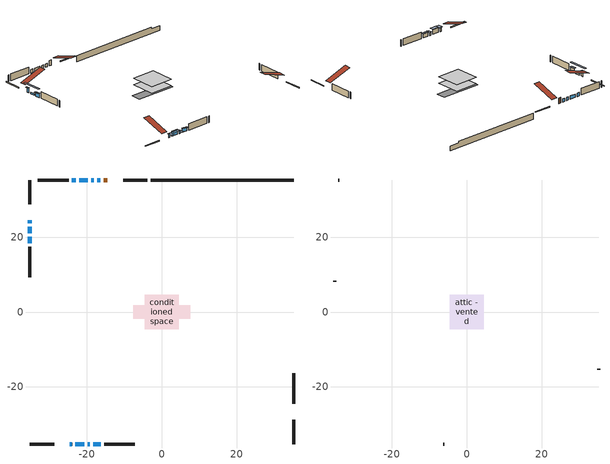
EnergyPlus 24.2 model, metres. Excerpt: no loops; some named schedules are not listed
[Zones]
conditioned space
 floor outside (Floor1 construction): -2.26,-2.26 -2.26,2.26 2.26,2.26 2.26,-2.26 z0.89
 floor adiabatic (AdiabaticFloorConstruction): -4.56,-4.56 -4.56,4.56 4.56,4.56 4.56,-4.56 z0.89
 floor foundation (Slab1 construction): -7.67,-1.86 -7.67,1.86 7.67,1.86 7.67,-1.86 z-1.32
 wall outside (RimJoist1 construction): -3.82,35.21 -10.31,35.21 / -35.21,-35.21 -28.72,-35.21 / -35.21,35.21 -35.21,28.72 / 35.21,-35.21 35.21,-28.72 z0.89:1.19
 wall outside (AdiabaticWallConstruction 1): -14.5,35.21 -15.43,35.21 z0.89:2.92
 wall outside (AdiabaticWallConstruction): -24.53,-35.21 -23.94,-35.21 z0.89:2.09; -35.21,24.53 -35.21,23.71 z0.89:2.72; -16.35,35.21 -17.17,35.21 / -18.1,35.21 -18.83,35.21 / -19.76,35.21 -21.97,35.21 / -22.89,35.21 -23.95,35.21 z0.89:2.11; -35.21,22.79 -35.21,21.01 z0.89:1.45; -23.01,-35.21 -20.67,-35.21 z0.89:2.64; -19.75,-35.21 -19.19,-35.21 z0.89:1.86; -18.26,-35.21 -16.28,-35.21 z0.89:2.31; -35.21,20.08 -35.21,18.38 z0.89:2.36
 wall outside (Wall1 construction): -24.87,35.21 -33.05,35.21 / -15.35,-35.21 -7.17,-35.21 / -35.21,17.45 -35.21,9.27 / 35.21,-24.53 35.21,-16.35 z0.89:3.33
 wall foundation (FoundationWall1 construction): -2.89,35.21,-1.32 -2.89,35.21,0.89 31.4,35.21,0.89 31.4,35.21,0.37 35.21,35.21,0.37 35.21,35.21,-1.32
 window (WindowConstruction 7): -24.53,-35.21 -23.94,-35.21 z0.89:2.08
 window (WindowConstruction 6): -35.21,24.53 -35.21,23.71 z0.89:2.72
 window (WindowConstruction 9): -16.35,35.21 -17.17,35.21 z0.89:2.11
 window (WindowConstruction 10): -35.21,22.78 -35.21,21.01 z0.89:1.45
 window (WindowConstruction 8): -18.1,35.21 -18.83,35.21 z0.89:2.11
 window (WindowConstruction): -23.01,-35.21 -20.68,-35.21 z0.89:2.64
 window (WindowConstruction 1): -19.75,-35.21 -19.19,-35.21 z0.89:1.86
 window (WindowConstruction 2): -18.26,-35.21 -16.28,-35.21 z0.89:2.31
 window (WindowConstruction 3): -19.76,35.21 -21.97,35.21 z0.89:2.11
 window (WindowConstruction 4): -22.9,35.21 -23.94,35.21 z0.89:2.11
 window (WindowConstruction 5): -35.21,20.08 -35.21,18.38 z0.89:2.36
 door (Door): -14.5,35.21 -15.43,35.21 z0.89:2.92
 ceiling adiabatic (AdiabaticFloorConstruction): 4.56,-4.56 4.56,4.56 -4.56,4.56 -4.56,-4.56 z0.89
attic - vented
 floor to conditioned space (Floor2 construction Reversed): -4.55,-4.55 -4.55,4.55 4.55,4.55 4.55,-4.55 z3.33
 wall outside (Wall2 construction): -33.98,35.21 -34.28,35.21 / -6.24,-35.21 -5.94,-35.21 / -35.21,8.34 -35.21,8.04 / 35.21,-15.42 35.21,-15.12 z0.89:3.33
 roof outside (Roof1 construction): -13.57,35.21,3.33 -13.57,26.34,6.29 -11.23,26.34,6.29 -11.23,35.21,3.33; -25.46,-35.21,3.33 -25.46,-26.34,6.29 -27.79,-26.34,6.29 -27.79,-35.21,3.33; -35.21,25.46,3.33 -26.34,25.46,6.29 -26.34,27.79,6.29 -35.21,27.79,3.33; 35.21,-25.46,3.33 26.34,-25.46,6.29 26.34,-27.79,6.29 35.21,-27.79,3.33
shading: -23.64,-35.21 -24.83,-35.21 -24.83,-36.73 -23.64,-36.73 z2.38; -35.21,23.56 -35.21,24.68 -35.82,24.68 -35.82,23.56 z2.87; -35.21,18.27 -35.21,25.53 -35.82,25.53 -35.82,18.27 z4.19; -20.53,-35.21 -23.16,-35.21 -23.16,-36.43 -20.53,-36.43 z2.79; -19.04,-35.21 -19.9,-35.21 -19.9,-36.73 -19.04,-36.73 z2.01; -16.13,-35.21 -18.41,-35.21 -18.41,-35.82 -16.13,-35.82 z2.46; -35.21,18.23 -35.21,20.23 -35.82,20.23 -35.82,18.23 z2.51
[Building]
Building 1: Terrain=Suburbs
[Site:Location]
Quebec Intl AP_QC: Latitude {deg}=46.8; Longitude {deg}=-71.38; Time Zone {hr}=-5; Elevation {m}=74; Keep Site Location Information=Yes
[Site:GroundTemperature:Shallow]
0.0108218, -2.24938, -2.43038, -1.3578, 2.94801, 7.23376, 10.9493, 13.303, 13.5029, 11.5886, 7.96783, 3.81355
[Site:WaterMainsTemperature]
Calculation Method=Schedule; Temperature Schedule=mains temperature schedule
[Material] Roughness=Rough; Thermal Absorptance=0.9
Name | Thickness {m} | Conductivity {W/m-K} | Density {kg/m3} | Specific Heat {J/kg-K} | Solar Absorptance | Visible Absorptance
asphalt or fiberglass shingles | 0.00635 | 0.162714 | 1121.4 | 1465.45 | 0.4 | 0.4
ceiling loosefill ins | 0.169333 | 0.0480833 | 16.02 | 1046.75 | 0.7 | 0.7
ceiling stud and cavity | 0.1397 | 0.505323 | 65.682 | 1177.47 | 0.7 | 0.7
concrete 4.0 in. | 0.1016 | 1.803125 | 2242.8 | 837.4 | 0.7 | 0.7
concrete 8.0 in. | 0.2032 | 1.803125 | 2242.8 | 837.4 | 0.7 | 0.7
door material | 0.04445 | 0.053851 | 512.64 | 1214.23 | 0.7 | 0.7
exterior vertical ins | 0.00218552 | 0.029427 | 32.04 | 1214.23 | 0.7 | 0.7
floor covering | 0.0127 | 0.0433444 | 54.468 | 1339.84 | 0.6 | 0.6
floor rigid ins | 0.051816 | 0.029427 | 32.04 | 1214.23 | 0.7 | 0.7
floor rigid ins 1; wall rigid ins | 0.512978 | 0.029427 | 32.04 | 1214.23 | 0.7 | 0.7
floor stud and cavity | 0.1397 | 0.365279 | 92.3553 | 1139.71 | 0.7 | 0.7
floor stud and cavity 1 | 0.1397 | 1.75129 | 37.0049 | 1207.88 | 0.7 | 0.7
furniture material conditioned space 1 | 0.1524 | 0.115458 | 640.8 | 1214.23 | 0.6 | 0.6
gypsum board | 0.0127 | 0.160291 | 801 | 837.4 | 0.6 | 0.6
gypsum board 1 | 0.0127 | 0.160291 | 801 | 837.4 | 0.7 | 0.7
osb sheathing 0.5 in. | 0.0127 | 0.115458 | 512.64 | 1214.23 | 0.7 | 0.7
osb sheathing 0.75 in. | 0.01905 | 0.115458 | 512.64 | 1214.23 | 0.7 | 0.7
osb sheathing 2.0 in. | 0.0508 | 0.115458 | 512.64 | 1214.23 | 0.7 | 0.7
rim joist stud and cavity | 0.0508 | 0.353641 | 125.044 | 1163.47 | 0.6 | 0.6
wall stud and cavity | 0.1397 | 0.0761404 | 139.0536 | 1170.24 | 0.7 | 0.7
wall stud and cavity 1 | 0.0889 | 6.1454 | 50.32683 | 1063.81 | 0.6 | 0.6
wall stud and cavity 2 | 0.0889 | 0.380278 | 52.3479 | 1209.89 | 0.7 | 0.7
wall stud and cavity 3 | 0.0889 | 0.391764 | 83.0341 | 1211.67 | 0.7 | 0.7
wood siding | 0.0254 | 0.102417 | 544.68 | 1172.36 | 0.4 | 0.4
wood siding 1 | 0.00254 | 0.102417 | 544.68 | 1172.36 | 0.4 | 0.4
wood siding 2; wood siding 3; wood siding 4 | 0.0254 | 0.102417 | 544.68 | 1172.36 | 0.7 | 0.7
[WindowMaterial:SimpleGlazingSystem]
Name | U-Factor {W/m2-K} | Solar Heat Gain Coefficient
WindowMaterial | 2.88102 | 0.7
WindowMaterial 1 | 3.00196 | 0.5
WindowMaterial 2 | 2.907136 | 0.64
WindowMaterial 3 | 2.94461 | 0.59
WindowMaterial 4 | 2.94291 | 0.59
WindowMaterial 5 | 2.909975 | 0.64
WindowMaterial 6 | 2.93098 | 0.66
WindowMaterial 7 | 4.125067 | 0.66
WindowMaterial 8 | 4.068287 | 0.67
WindowMaterial 9 | 3.04398 | 0.45
[Construction]
AdiabaticFloorConstruction: floor stud and cavity 1, floor rigid ins 1, osb sheathing 0.75 in., floor covering
AdiabaticWallConstruction: wood siding 3, wall rigid ins, wall stud and cavity 2, gypsum board
AdiabaticWallConstruction 1: wood siding 4, wall rigid ins, wall stud and cavity 2, gypsum board
Door: door material
Floor1 construction: floor stud and cavity, floor rigid ins, osb sheathing 0.75 in., floor covering
Floor2 construction Reversed: gypsum board, ceiling stud and cavity, ceiling loosefill ins
FoundationWall1 construction: concrete 8.0 in., gypsum board 1
furniture construction conditioned space 1: furniture material conditioned space 1
PartitionWallConstruction: gypsum board, wall stud and cavity 3, gypsum board
RimJoist1 construction: wood siding 2, osb sheathing 2.0 in., rim joist stud and cavity
Roof1 construction: asphalt or fiberglass shingles
Slab1 construction: concrete 4.0 in.
Wall1 construction: wood siding, osb sheathing 0.5 in., wall stud and cavity, gypsum board
Wall2 construction: wood siding 1, wall stud and cavity 1
WindowConstruction: WindowMaterial
WindowConstruction 1: WindowMaterial 1
WindowConstruction 10; WindowConstruction 9: WindowMaterial 9
WindowConstruction 2: WindowMaterial 2
WindowConstruction 3: WindowMaterial 3
WindowConstruction 4: WindowMaterial 4
WindowConstruction 5: WindowMaterial 5
WindowConstruction 6: WindowMaterial 6
WindowConstruction 7: WindowMaterial 7
WindowConstruction 8: WindowMaterial 8
[Zone] Multiplier=1; Part of Total Floor Area=Yes
Name | Volume {m3}
attic - vented | 39.8246
conditioned space | 355.7
[Space]
Name | Zone | Volume {m3}
attic - vented 1 | attic - vented | 39.8246
conditioned space 1 | conditioned space | 355.7
[ZoneInfiltration:EffectiveLeakageArea]
infil attic - vented 1: Zone or Space=attic - vented 1; Schedule=Always On Discrete; Effective Air Leakage Area {cm2}=3063.14; Stack Coefficient=0.000375197; Wind Coefficient=1.30873e-05
[ZoneMixing]
whole house fan mix: Zone or Space=attic - vented; Schedule=Always On Continuous; Design Flow Rate Calculation Method=Flow/Zone; Design Flow Rate {m3/s}=0; Source Zone or Space=conditioned space
[SurfaceProperty:ExposedFoundationPerimeter]
Slab1: Exposed Perimeter Calculation Method=TotalExposedPerimeter; Total Exposed Perimeter {m}=38.1
[InternalMass] Zone or ZoneList=conditioned space; Space or SpaceList=conditioned space 1
Name | Construction | Surface Area {m2}
furniture mass conditioned space 1 | furniture construction conditioned space 1 | 64.1557
partition wall mass | PartitionWallConstruction | 160.389
[Lights]
interior lighting: Zone or ZoneList or Space or SpaceList=conditioned space 1; Schedule=interior lighting schedule; Design Level Calculation Method=LightingLevel; Lighting Level {W}=343.2; Return Air Fraction=0; Fraction Radiant=0.6; Fraction Visible=0.2; Fraction Replaceable=1
[People]
occupants: Zone or ZoneList or Space or SpaceList=conditioned space 1; Number of People Schedule=occupants schedule; Number of People Calculation Method=People; Number of People=3; Fraction Radiant=0.314171; Sensible Heat Fraction=0.56303; Activity Level Schedule=occupants activity schedule; Carbon Dioxide Generation Rate {m3/s-W}=0; Enable ASHRAE 55 Comfort Warnings=No; Mean Radiant Temperature Calculation Type=EnclosureAveraged
[ElectricEquipment] Zone or ZoneList or Space or SpaceList=conditioned space 1; Design Level Calculation Method=EquipmentLevel
Name | Schedule | Design Level {W} | Fraction Latent | Fraction Radiant | Fraction Lost
clothes dryer | clothes dryer schedule | 140.772 | 0.015 | 0.081 | 0.85
clothes washer | clothes washer schedule | 32.1985 | 0.03 | 0.162 | 0.7
cooking range | cooking range schedule | 215.147 | 0.08 | 0.432 | 0.2
dishwasher | dishwasher schedule | 66.8632 | 0.3 | 0.18 | 0.4
fridge | fridge schedule | 72.9452 | 0 | 0.6 | 0
mech vent house fan | mech vent house fan schedule | 0.95 | 0 | 0 | 1
mech vent house fan cfis | mech vent house fan cfis schedule | 0 | 0 | 0 | 0
mech vent range fan 0 | mech vent range fan 0 schedule | 57 | 0 | 0 | 1
misc plug loads | misc plug loads schedule | 494.7 | 0.045 | 0.513 | 0.1
whole house fan | Always On Discrete | 0 | 0 | 0 | 1
[OtherEquipment] Zone or ZoneList or Space or SpaceList=conditioned space 1; Design Level Calculation Method=EquipmentLevel
Name | Fuel Type | Schedule | Design Level {W} | Fraction Latent | Fraction Radiant | Fraction Lost
clothes dryer 1 | Electricity | clothes dryer schedule | 0 | 0.015 | 0.081 | 0.85
cooking range 1 | Electricity | cooking range schedule | 0 | 0.08 | 0.432 | 0.2
general water use latent | None | general water use schedule | 62.594 | 1 | 0 | 0
general water use sensible | None | general water use schedule | -61.6891 | 0 | 0.6 | 0
mech vent house fan latent load | None | Always On Discrete | 0 | 1 | 0 | 0
mech vent house fan sensible load | None | Always On Discrete | 0 | 0 | 0 | 0
water heater energy adjustment1 | Electricity | Always On Discrete | 0.01 | 0 | 0 | 1
[ZoneInfiltration:DesignFlowRate] Zone or ZoneList or Space or SpaceList=conditioned space 1; Schedule=Always On Discrete; Design Flow Rate Calculation Method=Flow/Zone; Design Flow Rate {m3/s}=0
infil flow; natural vent flow; whole house fan flow
[Foundation:Kiva]
Foundation Kiva 1: Initial Indoor Air Temperature {C}=18; Wall Height Above Grade {m}=0.890016; Wall Depth Below Slab {m}=0.2032; Custom Block Material Name 1=exterior vertical ins; Custom Block Depth 1 {m}=2.21001; Custom Block X Position 1 {m}=0.2159; Custom Block Z Position 1 {m}=0
[Foundation:Kiva:Settings]
Soil Conductivity {W/m-K}=0.849921; Soil Density {kg/m3}=1842.3; Soil Specific Heat {J/kg-K}=418.7; Ground Solar Absorptivity=0.9; Ground Thermal Absorptivity=0.9; Ground Surface Roughness {m}=0.03; Far-Field Width {m}=40; Deep-Ground Boundary Condition=ZeroFlux; Deep-Ground Depth {m}=40; Minimum Cell Dimension {m}=0.2; Maximum Cell Growth Coefficient=3; Simulation Timestep=Timestep
[Exterior:Lights]
exterior lighting: Schedule=exterior lighting schedule; Design Level {W}=75.6
[EnergyManagementSystem:GlobalVariable]
infil_program_Qfan
infil_program_Qinf
natural_vent_program_Qnv
natural_vent_program_Qwhf
[EnergyManagementSystem:Sensor]
Name | Output:Variable or Output:Meter Index Key | Output:Variable or Output:Meter
airflow_gain | infil flow | Infiltration Sensible Heat Gain Energy
airflow_gain_1 | natural vent flow | Infiltration Sensible Heat Gain Energy
airflow_gain_2 | whole house fan flow | Infiltration Sensible Heat Gain Energy
airflow_loss | infil flow | Infiltration Sensible Heat Loss Energy
airflow_loss_1 | natural vent flow | Infiltration Sensible Heat Loss Energy
airflow_loss_2 | whole house fan flow | Infiltration Sensible Heat Loss Energy
clg_load_cond |  | Cooling:EnergyTransfer:Zone:CONDITIONED SPACE
clg_sp_s; clg_sp_s_1 | cooling setpoint | Schedule Value
clothes_dryer_exhaust_0_sch_s | clothes dryer exhaust 0 schedule | Schedule Value
cool_season | cooling season schedule | Schedule Value
htg_load_cond |  | Heating:EnergyTransfer:Zone:CONDITIONED SPACE
htg_sp_s; htg_sp_s_1 | heating setpoint | Schedule Value
ig_ee_conv | clothes dryer | Electric Equipment Convective Heating Energy
ig_ee_conv_2 | cooking range | Electric Equipment Convective Heating Energy
ig_ee_conv_4 | fridge | Electric Equipment Convective Heating Energy
ig_ee_conv_5 | misc plug loads | Electric Equipment Convective Heating Energy
ig_ee_conv_6 | whole house fan | Electric Equipment Convective Heating Energy
ig_ee_rad | clothes dryer | Electric Equipment Radiant Heating Energy
ig_ee_rad_2 | cooking range | Electric Equipment Radiant Heating Energy
ig_ee_rad_4 | fridge | Electric Equipment Radiant Heating Energy
ig_ee_rad_5 | misc plug loads | Electric Equipment Radiant Heating Energy
ig_ee_rad_6 | whole house fan | Electric Equipment Radiant Heating Energy
ig_lgt_conv | interior lighting | Lights Convective Heating Energy
ig_lgt_rad | interior lighting | Lights Radiant Heating Energy
ig_lgt_vis | interior lighting | Lights Visible Radiation Heating Energy
ig_oe_conv | clothes dryer 1 | Other Equipment Convective Heating Energy
ig_oe_conv_1 | cooking range 1 | Other Equipment Convective Heating Energy
ig_oe_conv_2 | general water use latent | Other Equipment Convective Heating Energy
ig_oe_conv_3 | general water use sensible | Other Equipment Convective Heating Energy
ig_oe_conv_4 | water heater energy adjustment1 | Other Equipment Convective Heating Energy
ig_oe_rad | clothes dryer 1 | Other Equipment Radiant Heating Energy
ig_oe_rad_1 | cooking range 1 | Other Equipment Radiant Heating Energy
ig_oe_rad_2 | general water use latent | Other Equipment Radiant Heating Energy
ig_oe_rad_3 | general water use sensible | Other Equipment Radiant Heating Energy
ig_oe_rad_4 | water heater energy adjustment1 | Other Equipment Radiant Heating Energy
ig_ppl_conv | occupants | People Convective Heating Energy
ig_ppl_rad | occupants | People Radiant Heating Energy
im_conv | furniture mass conditioned space 1 | Surface Inside Face Convection Heat Gain Energy
im_conv_1 | partition wall mass | Surface Inside Face Convection Heat Gain Energy
im_ig | furniture mass conditioned space 1 | Surface Inside Face Internal Gains Radiation Heat Gain Energy
im_ig_1 | partition wall mass | Surface Inside Face Internal Gains Radiation Heat Gain Energy
im_lgt | furniture mass conditioned space 1 | Surface Inside Face Lights Radiation Heat Gain Energy
im_lgt_1 | partition wall mass | Surface Inside Face Lights Radiation Heat Gain Energy
im_sol | furniture mass conditioned space 1 | Surface Inside Face Solar Radiation Heat Gain Energy
im_sol_1 | partition wall mass | Surface Inside Face Solar Radiation Heat Gain Energy
im_surf | furniture mass conditioned space 1 | Surface Inside Face Net Surface Thermal Radiation Heat Gain Energy
im_surf_1 | partition wall mass | Surface Inside Face Net Surface Thermal Radiation Heat Gain Energy
mech_vent_range_fan_0_sch_s | mech vent range fan 0 schedule | Schedule Value
mv_conv | mech vent house fan | Electric Equipment Convective Heating Energy
mv_conv_1 | mech vent house fan cfis | Electric Equipment Convective Heating Energy
mv_conv_2 | mech vent range fan 0 | Electric Equipment Convective Heating Energy
mv_conv_3 | mech vent house fan latent load | Other Equipment Convective Heating Energy
mv_conv_4 | mech vent house fan sensible load | Other Equipment Convective Heating Energy
mv_rad | mech vent house fan | Electric Equipment Radiant Heating Energy
mv_rad_1 | mech vent house fan cfis | Electric Equipment Radiant Heating Energy
mv_rad_2 | mech vent range fan 0 | Electric Equipment Radiant Heating Energy
mv_rad_3 | mech vent house fan latent load | Other Equipment Radiant Heating Energy
mv_rad_4 | mech vent house fan sensible load | Other Equipment Radiant Heating Energy
natural_vent_s | natural vent schedule | Schedule Value
out_pb_s |  | Site Outdoor Air Barometric Pressure
out_wt_s |  | Site Outdoor Air Humidity Ratio
site_vw_s |  | Site Wind Speed
ss_back_out | Window1 | Surface Window Shortwave from Zone Back Out Window Heat Transfer Rate
ss_back_out_1 | Window10 | Surface Window Shortwave from Zone Back Out Window Heat Transfer Rate
ss_back_out_10 | Window9 | Surface Window Shortwave from Zone Back Out Window Heat Transfer Rate
ss_back_out_2 | Window11 | Surface Window Shortwave from Zone Back Out Window Heat Transfer Rate
ss_back_out_3 | Window13 | Surface Window Shortwave from Zone Back Out Window Heat Transfer Rate
ss_back_out_4 | Window2 | Surface Window Shortwave from Zone Back Out Window Heat Transfer Rate
ss_back_out_5 | Window3 | Surface Window Shortwave from Zone Back Out Window Heat Transfer Rate
ss_back_out_6 | Window4 | Surface Window Shortwave from Zone Back Out Window Heat Transfer Rate
ss_back_out_7 | Window5 | Surface Window Shortwave from Zone Back Out Window Heat Transfer Rate
ss_back_out_8 | Window6 | Surface Window Shortwave from Zone Back Out Window Heat Transfer Rate
ss_back_out_9 | Window8 | Surface Window Shortwave from Zone Back Out Window Heat Transfer Rate
ss_conv | Door1 | Surface Inside Face Convection Heat Gain Energy
ss_conv_1 | Window1 | Surface Inside Face Convection Heat Gain Energy
ss_conv_10 | Window8 | Surface Inside Face Convection Heat Gain Energy
ss_conv_11 | Window9 | Surface Inside Face Convection Heat Gain Energy
ss_conv_2 | Window10 | Surface Inside Face Convection Heat Gain Energy
ss_conv_3 | Window11 | Surface Inside Face Convection Heat Gain Energy
ss_conv_4 | Window13 | Surface Inside Face Convection Heat Gain Energy
ss_conv_5 | Window2 | Surface Inside Face Convection Heat Gain Energy
ss_conv_6 | Window3 | Surface Inside Face Convection Heat Gain Energy
ss_conv_7 | Window4 | Surface Inside Face Convection Heat Gain Energy
ss_conv_8 | Window5 | Surface Inside Face Convection Heat Gain Energy
ss_conv_9 | Window6 | Surface Inside Face Convection Heat Gain Energy
ss_ig | Door1 | Surface Inside Face Internal Gains Radiation Heat Gain Energy
ss_ig_1 | Window1 | Surface Inside Face Internal Gains Radiation Heat Gain Energy
ss_ig_10 | Window8 | Surface Inside Face Internal Gains Radiation Heat Gain Energy
ss_ig_11 | Window9 | Surface Inside Face Internal Gains Radiation Heat Gain Energy
ss_ig_2 | Window10 | Surface Inside Face Internal Gains Radiation Heat Gain Energy
ss_ig_3 | Window11 | Surface Inside Face Internal Gains Radiation Heat Gain Energy
ss_ig_4 | Window13 | Surface Inside Face Internal Gains Radiation Heat Gain Energy
ss_ig_5 | Window2 | Surface Inside Face Internal Gains Radiation Heat Gain Energy
ss_ig_6 | Window3 | Surface Inside Face Internal Gains Radiation Heat Gain Energy
ss_ig_7 | Window4 | Surface Inside Face Internal Gains Radiation Heat Gain Energy
ss_ig_8 | Window5 | Surface Inside Face Internal Gains Radiation Heat Gain Energy
ss_ig_9 | Window6 | Surface Inside Face Internal Gains Radiation Heat Gain Energy
ss_lgt | Door1 | Surface Inside Face Lights Radiation Heat Gain Energy
ss_sol | Door1 | Surface Inside Face Solar Radiation Heat Gain Energy
ss_surf | Door1 | Surface Inside Face Net Surface Thermal Radiation Heat Gain Energy
ss_surf_1 | Window1 | Surface Inside Face Net Surface Thermal Radiation Heat Gain Energy
ss_surf_10 | Window8 | Surface Inside Face Net Surface Thermal Radiation Heat Gain Energy
ss_surf_11 | Window9 | Surface Inside Face Net Surface Thermal Radiation Heat Gain Energy
ss_surf_2 | Window10 | Surface Inside Face Net Surface Thermal Radiation Heat Gain Energy
ss_surf_3 | Window11 | Surface Inside Face Net Surface Thermal Radiation Heat Gain Energy
ss_surf_4 | Window13 | Surface Inside Face Net Surface Thermal Radiation Heat Gain Energy
ss_surf_5 | Window2 | Surface Inside Face Net Surface Thermal Radiation Heat Gain Energy
ss_surf_6 | Window3 | Surface Inside Face Net Surface Thermal Radiation Heat Gain Energy
ss_surf_7 | Window4 | Surface Inside Face Net Surface Thermal Radiation Heat Gain Energy
ss_surf_8 | Window5 | Surface Inside Face Net Surface Thermal Radiation Heat Gain Energy
ss_surf_9 | Window6 | Surface Inside Face Net Surface Thermal Radiation Heat Gain Energy
ss_trans_in | Window1 | Surface Window Transmitted Solar Radiation Rate
ss_trans_in_1 | Window10 | Surface Window Transmitted Solar Radiation Rate
ss_trans_in_10 | Window9 | Surface Window Transmitted Solar Radiation Rate
ss_trans_in_2 | Window11 | Surface Window Transmitted Solar Radiation Rate
ss_trans_in_3 | Window13 | Surface Window Transmitted Solar Radiation Rate
ss_trans_in_4 | Window2 | Surface Window Transmitted Solar Radiation Rate
ss_trans_in_5 | Window3 | Surface Window Transmitted Solar Radiation Rate
ss_trans_in_6 | Window4 | Surface Window Transmitted Solar Radiation Rate
ss_trans_in_7 | Window5 | Surface Window Transmitted Solar Radiation Rate
ss_trans_in_8 | Window6 | Surface Window Transmitted Solar Radiation Rate
ss_trans_in_9 | Window8 | Surface Window Transmitted Solar Radiation Rate
ss_trans_out | Window1 | Surface Inside Face Initial Transmitted Diffuse Transmitted Out Window Solar Radiation Rate
ss_trans_out_1 | Window10 | Surface Inside Face Initial Transmitted Diffuse Transmitted Out Window Solar Radiation Rate
ss_trans_out_10 | Window9 | Surface Inside Face Initial Transmitted Diffuse Transmitted Out Window Solar Radiation Rate
ss_trans_out_2 | Window11 | Surface Inside Face Initial Transmitted Diffuse Transmitted Out Window Solar Radiation Rate
ss_trans_out_3 | Window13 | Surface Inside Face Initial Transmitted Diffuse Transmitted Out Window Solar Radiation Rate
ss_trans_out_4 | Window2 | Surface Inside Face Initial Transmitted Diffuse Transmitted Out Window Solar Radiation Rate
ss_trans_out_5 | Window3 | Surface Inside Face Initial Transmitted Diffuse Transmitted Out Window Solar Radiation Rate
ss_trans_out_6 | Window4 | Surface Inside Face Initial Transmitted Diffuse Transmitted Out Window Solar Radiation Rate
ss_trans_out_7 | Window5 | Surface Inside Face Initial Transmitted Diffuse Transmitted Out Window Solar Radiation Rate
ss_trans_out_8 | Window6 | Surface Inside Face Initial Transmitted Diffuse Transmitted Out Window Solar Radiation Rate
ss_trans_out_9 | Window8 | Surface Inside Face Initial Transmitted Diffuse Transmitted Out Window Solar Radiation Rate
s_conv | Floor1 | Surface Inside Face Convection Heat Gain Energy
s_conv_1 | Floor2 | Surface Inside Face Convection Heat Gain Energy
s_conv_10 | Wall1:0 | Surface Inside Face Convection Heat Gain Energy
s_conv_11 | Wall1:180 | Surface Inside Face Convection Heat Gain Energy
s_conv_12 | Wall1:270 | Surface Inside Face Convection Heat Gain Energy
s_conv_13 | Wall1:90 | Surface Inside Face Convection Heat Gain Energy
s_conv_2 | FoundationWall1 | Surface Inside Face Convection Heat Gain Energy
s_conv_3 | inferred conditioned ceiling | Surface Inside Face Convection Heat Gain Energy
s_conv_4 | inferred conditioned floor | Surface Inside Face Convection Heat Gain Energy
s_conv_5 | RimJoist1:0 | Surface Inside Face Convection Heat Gain Energy
s_conv_6 | RimJoist1:180 | Surface Inside Face Convection Heat Gain Energy
s_conv_7 | RimJoist1:270 | Surface Inside Face Convection Heat Gain Energy
s_conv_8 | RimJoist1:90 | Surface Inside Face Convection Heat Gain Energy
s_conv_9 | Slab1 | Surface Inside Face Convection Heat Gain Energy
s_ig | Floor1 | Surface Inside Face Internal Gains Radiation Heat Gain Energy
s_ig_1 | Floor2 | Surface Inside Face Internal Gains Radiation Heat Gain Energy
s_ig_10 | Wall1:0 | Surface Inside Face Internal Gains Radiation Heat Gain Energy
s_ig_11 | Wall1:180 | Surface Inside Face Internal Gains Radiation Heat Gain Energy
s_ig_12 | Wall1:270 | Surface Inside Face Internal Gains Radiation Heat Gain Energy
s_ig_13 | Wall1:90 | Surface Inside Face Internal Gains Radiation Heat Gain Energy
s_ig_2 | FoundationWall1 | Surface Inside Face Internal Gains Radiation Heat Gain Energy
s_ig_3 | inferred conditioned ceiling | Surface Inside Face Internal Gains Radiation Heat Gain Energy
s_ig_4 | inferred conditioned floor | Surface Inside Face Internal Gains Radiation Heat Gain Energy
s_ig_5 | RimJoist1:0 | Surface Inside Face Internal Gains Radiation Heat Gain Energy
s_ig_6 | RimJoist1:180 | Surface Inside Face Internal Gains Radiation Heat Gain Energy
s_ig_7 | RimJoist1:270 | Surface Inside Face Internal Gains Radiation Heat Gain Energy
s_ig_8 | RimJoist1:90 | Surface Inside Face Internal Gains Radiation Heat Gain Energy
s_ig_9 | Slab1 | Surface Inside Face Internal Gains Radiation Heat Gain Energy
s_lgt | Floor1 | Surface Inside Face Lights Radiation Heat Gain Energy
s_lgt_1 | Floor2 | Surface Inside Face Lights Radiation Heat Gain Energy
s_lgt_10 | Wall1:0 | Surface Inside Face Lights Radiation Heat Gain Energy
s_lgt_11 | Wall1:180 | Surface Inside Face Lights Radiation Heat Gain Energy
s_lgt_12 | Wall1:270 | Surface Inside Face Lights Radiation Heat Gain Energy
